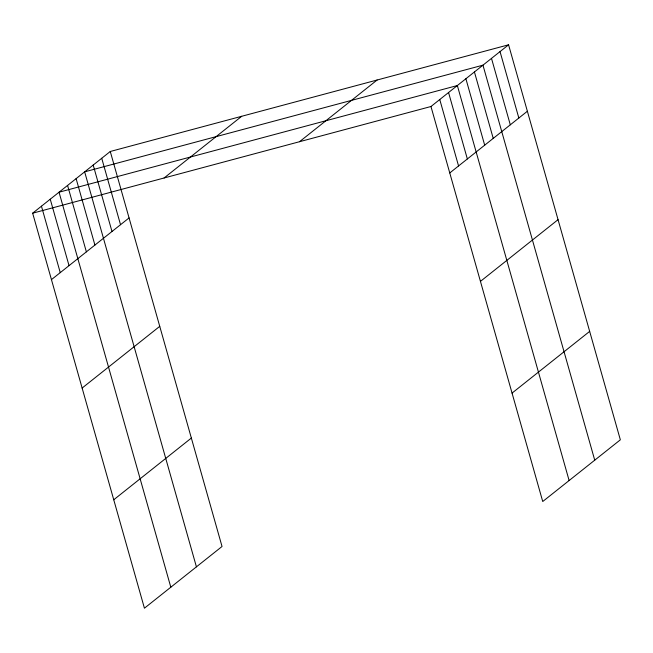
<?xml version="1.0" encoding="UTF-8"?>
<svg xmlns="http://www.w3.org/2000/svg" width="653" height="653" viewBox="0 0 653 653"><rect width="100%" height="100%" fill="white"/><g stroke="black" fill="none" stroke-linecap="round" stroke-linejoin="round"><path stroke-width="0.98" d="M110.267 151.488L222.036 546.488L144.427 608.196L32.65 213.188L110.267 151.488L508.573 44.804L620.35 439.812L542.733 501.512L430.964 106.512L508.573 44.804M164.091 177.983L241.708 116.283M51.448 279.623L129.065 217.922M299.515 141.717L377.132 80.009M82.131 388.053L159.748 326.345M449.762 172.947L527.371 111.247M113.744 499.765L191.353 438.057M480.445 281.378L558.054 219.669M512.058 393.09L589.667 331.381M32.65 213.188L430.964 106.512M500.035 51.595L518.841 118.03M491.497 58.386L510.303 124.821M594.736 460.169L482.959 65.169L84.653 171.845L196.422 566.853M474.429 71.961L493.227 138.395M465.891 78.744L484.689 145.178M569.122 480.535L457.353 85.535L59.039 192.211L170.817 587.21M448.554 92.522L467.352 158.965M439.755 99.517L458.561 165.952M101.729 158.271L120.527 224.705M93.191 165.062L111.989 231.497M76.115 178.636L94.914 245.071M67.577 185.419L86.376 251.862M50.24 199.206L69.038 265.64M41.449 206.193L60.247 272.636"/></g></svg>
